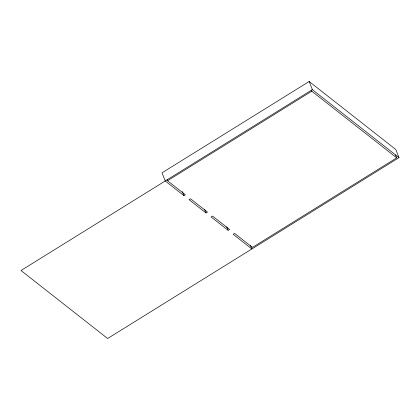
<?xml version="1.0" encoding="UTF-8"?>
<svg xmlns="http://www.w3.org/2000/svg" width="420" height="420" viewBox="0 0 420 420"><rect width="100%" height="100%" fill="white"/><g stroke="black" fill="none" stroke-linecap="round" stroke-linejoin="round"><path stroke-width="0.63" d="M399 157.631L312.365 89.633L21 270.512L107.636 338.51L399 157.631L395.792 149.489L309.162 81.49L162.036 172.825L165.239 180.968L183.928 195.631L185.367 194.738L167.533 180.737L167.076 179.576M167.533 180.737L311.776 91.192L396.706 157.862L252.467 247.406L234.633 233.405L233.189 234.297L251.874 248.966L250.499 245.474M206.01 212.966L207.454 212.069L190.465 198.739L189.021 199.631L206.01 212.966L204.635 209.475M228.091 230.302L229.535 229.404L212.546 216.069L211.108 216.967L228.091 230.302L226.716 226.81M395.561 154.954L396.706 157.862M309.162 81.49L312.365 89.633M311.315 90.032L311.776 91.192M182.322 191.562L183.928 195.631"/></g></svg>
